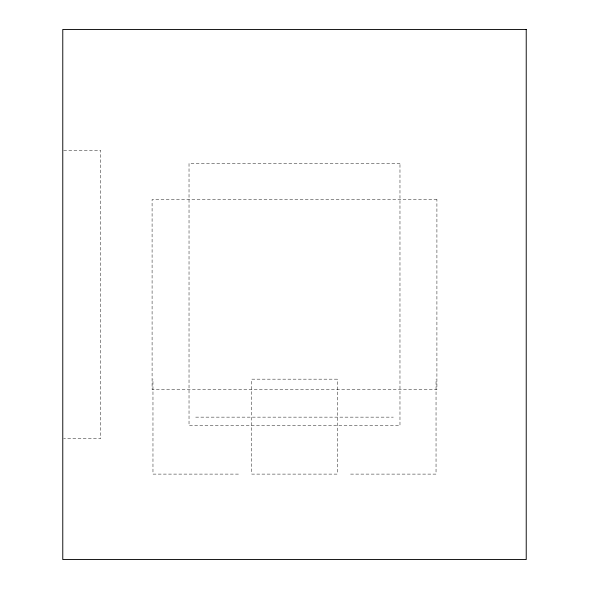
<?xml version="1.0" encoding="UTF-8"?>
<svg xmlns="http://www.w3.org/2000/svg" width="589" height="589" viewBox="0 0 589 589"><rect width="100%" height="100%" fill="white"/><g stroke="black" fill="none" stroke-linecap="round" stroke-linejoin="round"><path stroke-width="0.44" stroke-dasharray="2.94 2.21" d="M63.678 150.401L100.748 150.401L100.748 438.599L63.678 438.599M195.688 417.137L393.312 417.137M238.412 474.101L152.971 474.101L152.971 379.161M350.588 474.101L436.037 474.101L436.037 379.161M399.975 163.33L189.025 163.33L189.025 425.67L399.975 425.67L399.975 163.33M436.913 199.561L152.087 199.561L152.087 389.439L436.913 389.439L436.913 199.561M337.225 379.161L251.775 379.161L251.775 474.101L337.225 474.101L337.225 379.161"/><path stroke-width="0.88" d="M526.227 29.45L62.773 29.45L62.773 559.55L526.227 559.55L526.227 29.45"/></g></svg>
